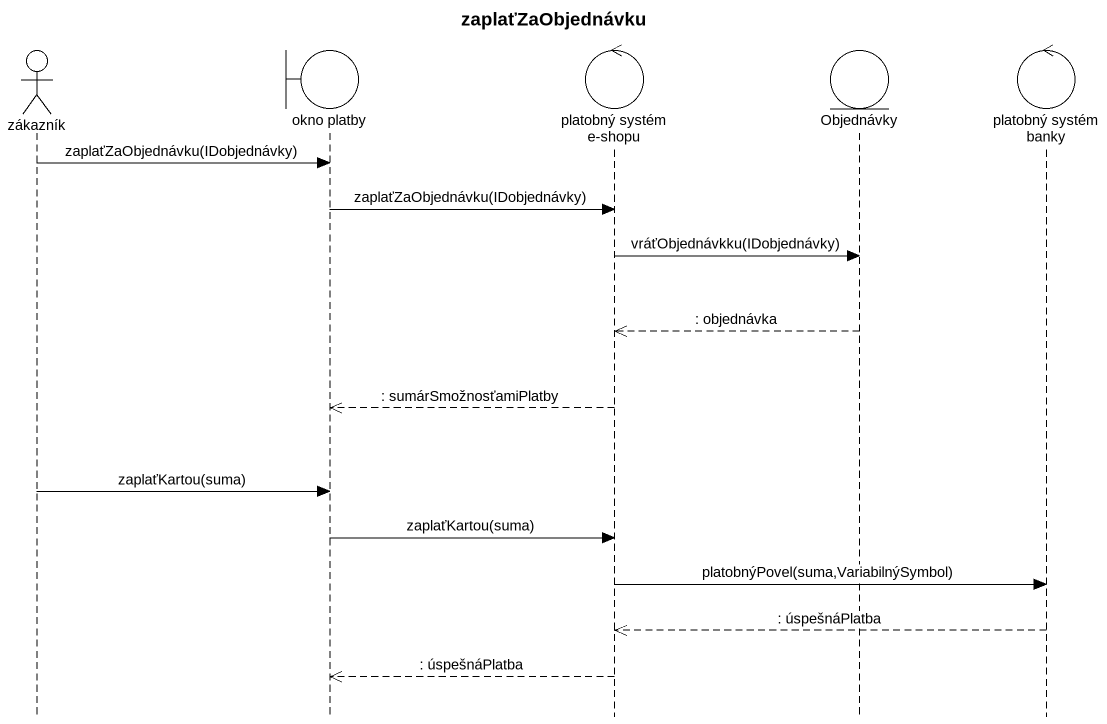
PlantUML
@startuml
title zaplaťZaObjednávku
hide footbox
actor zákazník
boundary "okno platby" as okno_platby
control "platobný systém e-shopu" as platobný_systém_e_shopu
entity Objednávky
control "platobný systém banky" as platobný_systém_banky

zákazník -> okno_platby : zaplaťZaObjednávku(IDobjednávky)
okno_platby -> platobný_systém_e_shopu : zaplaťZaObjednávku(IDobjednávky)
platobný_systém_e_shopu -> Objednávky : vráťObjednávkku(IDobjednávky)
Objednávky -->> platobný_systém_e_shopu : : objednávka
platobný_systém_e_shopu -->> okno_platby : : sumárSmožnosťamiPlatby
zákazník -> okno_platby : zaplaťKartou(suma)
okno_platby -> platobný_systém_e_shopu : zaplaťKartou(suma)
platobný_systém_e_shopu -> platobný_systém_banky : platobnýPovel(suma,VariabilnýSymbol)
platobný_systém_banky -->> platobný_systém_e_shopu : : úspešnáPlatba
platobný_systém_e_shopu -->> okno_platby : : úspešnáPlatba
@enduml
